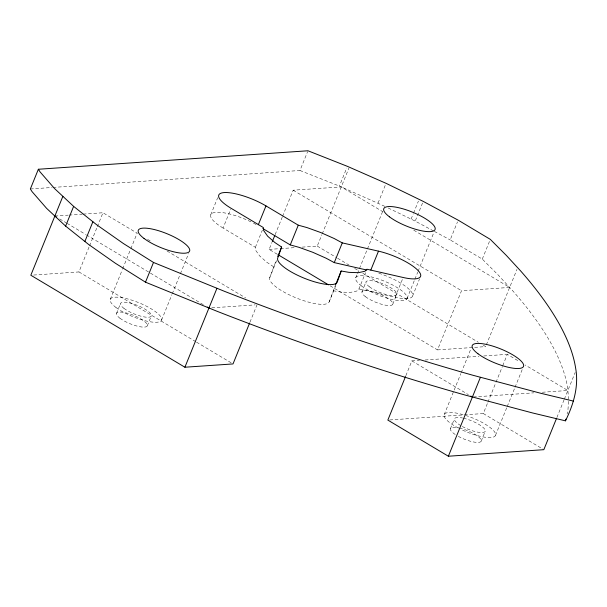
<?xml version="1.0" encoding="UTF-8"?>
<svg xmlns="http://www.w3.org/2000/svg" width="607" height="607" viewBox="0 0 607 607"><rect width="100%" height="100%" fill="white"/><g stroke="black" fill="none" stroke-linecap="round" stroke-linejoin="round"><path stroke-width="0.46" stroke-dasharray="3.04 2.28" d="M568.516 401.318L567.924 410.499L567.105 413.944M335.876 285.442L329.26 301.74A32.103 8.794 22.1 0 1 296.535 298.06A32.103 8.794 22.1 0 1 269.698 277.786L276.397 259.902M329.26 301.74L335.261 285.578M33.658 275.039L78.94 271.936L89.191 246.7M89.54 245.827L96.961 227.549M97.317 226.677L102.97 212.754L137.03 233.088M110.254 299.395L122.318 269.675M122.675 268.802L130.482 249.576M130.839 248.703L137.228 232.967M116.514 313.387L120.52 303.523M147.326 325.777L151.333 315.913M161.599 320.048L171.895 294.699M172.244 293.826L180.059 274.592M180.408 273.719L188.572 253.62M210.735 214.848L217.701 197.692M273.613 266.769L266.905 262.3L259.659 255.934L255.676 250.312L255.38 247.307L223.073 228.02L230.736 209.149M255.38 247.307L262.345 230.152M53.052 187.426L299.964 170.499L307.628 151.629M277.27 254.25L269.136 249.394L271.966 242.428M275.146 234.598L282.217 217.185M282.566 216.32L293.173 190.203L341.286 186.91L382.767 211.676M249.978 322.158L257.049 304.744M269.698 277.786L276.663 260.631M384.83 206.35L339.396 186.076L346.711 168.063M302.157 247.125L317.256 246.093L321.847 234.78M322.203 233.907L348.949 168.04M378.055 203.057L385.711 184.187M355.71 277.816L357.128 274.318M357.485 273.446L367.068 249.849M367.425 248.969L382.683 211.388M333.175 290.723L340.975 292.088L350.376 292.415L356.855 291.003L358.942 288.955L365.558 272.657M361.977 291.808L365.983 281.944M411.098 219.112L413.192 213.968M413.542 213.11L418.413 201.099M433.519 230.948L415.211 221.107L422.867 202.237M358.942 288.955L395.157 297.225L402.82 278.355M392.782 304.198L396.788 294.334M407.054 298.462L414.513 280.108M414.869 279.235L417.707 272.247M418.064 271.367L434.028 232.041M412.601 296.026L419.566 278.871M568.638 399.482L567.628 387.835A793.334 217.344 22.1 0 0 512.748 290.799L498.309 275.123L482.292 259.09L450.174 239.902L457.488 221.889M405.863 375.695L411.872 360.899L419.429 360.383M330.14 285.814L437.503 349.913L461.532 290.73L509.652 287.43L413.678 230.129M482.292 259.09L489.955 240.22M444.165 414.695L460.842 373.616M461.199 372.744L471.138 348.266M450.432 428.694L454.438 418.822M486.321 344.875L516.967 269.425M464.393 414.839L483.301 413.542L487.542 403.101M487.891 402.229L495.669 383.078M496.018 382.213L502.384 366.545M502.733 365.672L507.331 354.359L518.628 361.104M481.237 441.077L485.243 431.213M495.509 435.348L506.868 407.38M507.224 406.5L514.675 388.146M515.032 387.274L522.483 368.919M556.9 417.479L563.971 400.074M564.328 399.201L575.17 372.486M30.35 188.982L52.111 187.487M54.858 216.054L68.067 215.144M69.008 215.083L82.218 214.172M83.159 214.112L102.97 212.754M269.136 249.394L279.516 248.68M280.464 248.612L295.556 247.58M211.767 307.855L255.16 304.873M437.503 349.913L485.615 346.62L483.18 345.163M425.105 359.997L478.976 356.301M483.703 355.983L507.331 354.359M473.346 396.978L533.834 392.835M542.339 392.251L567.856 390.498L525.085 364.959M389.732 419.961L463.452 414.907M299.964 170.499L339.396 186.076M388.222 207.996L415.211 221.107M434.354 231.396L450.174 239.902M293.173 190.203L461.532 290.73M317.256 246.093L336.771 257.747M337.591 258.233L348.972 265.031M354.67 268.431L358.737 270.859M362.804 273.287L478.301 342.249M411.872 360.899L468.369 394.633M483.301 413.542L543.022 449.203M147.577 239.386L150.817 241.32M167.039 251.002L245.698 297.969M59.721 218.952L66.209 222.83M67.02 223.315L85.67 234.446M86.482 234.932L204.066 305.139M78.94 271.936L195.712 341.658M196.524 342.143L232.208 363.449M463.452 418.208A16.601 4.553 22.1 0 1 485.304 430.985A16.601 4.553 22.1 0 1 462.177 426.418M460.819 425.636A16.601 4.553 22.1 0 1 462.549 418.011M459.453 428.072A16.601 4.553 22.1 0 1 481.298 440.849A16.601 4.553 22.1 0 1 458.171 436.281M455.25 434.521A16.601 4.553 22.1 0 1 458.543 427.874M378.806 273.218A32.103 8.794 22.1 0 1 411.584 292.119A32.103 8.794 22.1 0 1 395.157 297.225M223.073 228.02A32.103 8.794 22.1 0 1 214.552 212.503A32.103 8.794 22.1 0 1 252.671 222.708M253.468 223.118A32.103 8.794 22.1 0 1 257.96 225.629M465.645 415.438A27.672 7.58 22.1 0 1 495.547 435.227A27.672 7.58 22.1 0 1 461.532 429.635M458.422 428.079A27.672 7.58 22.1 0 1 444.21 414.581A27.672 7.58 22.1 0 1 463.998 414.93M369.413 286.792A16.601 4.553 22.1 0 0 395.87 295.237A16.601 4.553 22.1 0 0 378.867 282.392A16.601 4.553 22.1 0 0 369.413 286.792M365.406 296.656A16.601 4.553 22.1 0 0 391.864 305.101A16.601 4.553 22.1 0 0 374.86 292.255A16.601 4.553 22.1 0 0 365.406 296.656M123.957 308.371A16.601 4.553 22.1 0 0 150.415 316.816A16.601 4.553 22.1 0 0 133.411 303.97A16.601 4.553 22.1 0 0 123.957 308.371M119.951 318.235A16.601 4.553 22.1 0 0 146.408 326.68A16.601 4.553 22.1 0 0 129.405 313.834A16.601 4.553 22.1 0 0 119.951 318.235M115.975 307.476A27.672 7.58 22.1 0 0 160.066 321.543A27.672 7.58 22.1 0 0 131.734 300.139A27.672 7.58 22.1 0 0 115.975 307.476M361.431 285.897A27.672 7.58 22.1 0 0 405.529 299.964A27.672 7.58 22.1 0 0 377.19 278.56A27.672 7.58 22.1 0 0 361.431 285.897"/><path stroke-width="0.91" d="M565.474 420.841C573.516 404.52 578.972 386.386 575.633 368.108A793.334 217.344 22.1 0 0 520.76 271.071L506.314 255.395L490.304 239.363L458.186 220.174L423.216 201.38L386.06 183.322L347.409 166.348L307.977 150.771L38.362 169.254L30.35 188.982L32.057 191.637L46.648 208.391L65.617 226.1L88.668 244.492L115.429 263.286L145.49 282.179L216.593 311.103A793.334 217.344 22.1 0 0 464.567 394.899L532.438 412.927L565.474 420.841L565.883 419.118M281.618 247.041L277.71 258.058A32.103 8.794 22.1 0 0 304.547 278.332A32.103 8.794 22.1 0 0 337.272 282.012L341.187 270.995L348.987 272.361L358.38 272.687L364.868 271.276L366.954 269.227L403.169 277.498A32.103 8.794 22.1 0 0 418.094 270.547A32.103 8.794 22.1 0 0 378.487 251.154L342.272 242.883L334.176 238.513L320.792 232.564L307.066 227.61L298.272 225.182L265.972 205.902A32.103 8.794 22.1 0 0 224.211 192.578A32.103 8.794 22.1 0 0 231.085 208.292L263.385 227.579L263.681 230.584L267.664 236.206L274.918 242.572L281.618 247.041L277.786 256.473M62.87 196.327L30.828 275.237L184.9 367.227L233.02 363.934L249.629 323.023M65.617 226.1L73.629 206.372L54.66 188.663L40.07 171.91L38.362 169.254M84.874 241.472L92.886 221.745M145.49 282.179L153.503 262.452L123.441 243.559L96.672 224.765L73.629 206.372M184.9 367.227L216.942 288.317M258.309 224.772L265.972 205.902M272.323 241.556L274.796 235.463M366.856 270.054L334.26 262.611L326.164 258.241L312.787 252.292L299.054 247.337L290.26 244.917L298.272 225.182M334.26 262.611L342.272 242.883M335.61 284.721L341.187 270.995M370.824 270.024L378.487 251.154M405.514 376.568L387.843 420.09L448.368 456.229L543.826 449.681L556.551 418.352M448.368 456.229L480.41 377.311M573.486 401.113L540.45 393.199L472.58 375.172A793.334 217.344 22.1 0 1 224.598 291.375L153.503 262.452M262.801 228.52L290.26 244.917M278.089 254.735L328.516 284.842M470.789 396.083L472.398 397.046M54.858 216.054L56.481 217.018M207.313 307.074L208.937 308.045M144.011 238.43A27.672 7.58 22.1 0 0 188.109 252.497A27.672 7.58 22.1 0 0 159.77 231.092A27.672 7.58 22.1 0 0 144.011 238.43M477.929 353.729A27.672 7.58 22.1 0 0 522.02 367.796A27.672 7.58 22.1 0 0 493.681 346.392A27.672 7.58 22.1 0 0 477.929 353.729M389.474 216.851A27.672 7.58 22.1 0 0 433.565 230.918A27.672 7.58 22.1 0 0 405.226 209.514A27.672 7.58 22.1 0 0 389.474 216.851"/></g></svg>
